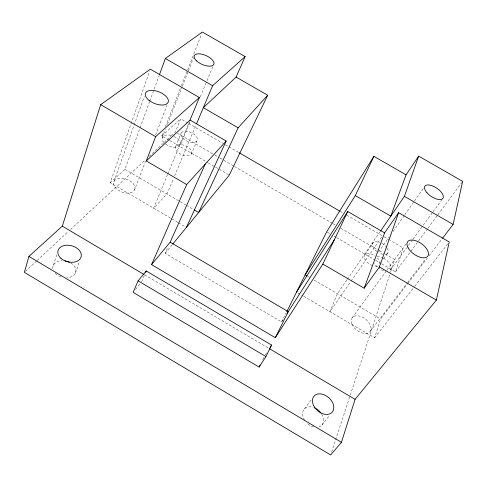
<?xml version="1.0" encoding="UTF-8"?>
<svg xmlns="http://www.w3.org/2000/svg" width="487" height="487" viewBox="0 0 487 487"><rect width="100%" height="100%" fill="white"/><g stroke="black" fill="none" stroke-linecap="round" stroke-linejoin="round"><path stroke-width="0.37" stroke-dasharray="2.44 1.83" d="M303.748 296.291L374.6 337.875L380.591 319.009L407.382 284.073M381.765 263.893L395.547 271.916L403.175 247.889L390.05 240.274M53.406 265.208L57.04 253.855M331.598 452.064L350.025 395.821M350.263 395.103L390.428 272.525M390.665 271.807L394.683 259.547L384.827 253.824M75.43 273.091L79.588 261.215M177.889 222.425L110.22 182.71L149.588 71.339M113.94 181.548L144.31 96.529M110.22 182.71L124.958 169.348L149.558 101.832M149.819 101.119L159.139 75.534M134.662 189.644A11.128 6.794 19.6 0 0 121.379 178.266A11.128 6.794 19.6 0 0 116.764 189.102A11.128 6.794 19.6 0 0 134.662 189.644L145.546 161.246M155.621 134.978L167.047 105.162M169.032 140.11L161.824 135.916L163.48 131.679M165.41 126.73L180.3 88.579M181.401 85.749L201.813 33.469M162.165 137.833L165.477 129.378M167.412 124.441L182.035 87.082M182.308 86.382L188.104 71.577M188.378 70.871L193.619 57.478M187.897 123.01L180.677 118.822L175.338 132.08L171.436 135.703M175.777 146.313L181.261 132.914M167.522 174.632L153.661 208.205L166.98 193.948L173.427 178.644M167.814 173.932L189.48 121.476M180.628 144.481L189.912 122.036M200.358 96.785L206.744 81.353M207.03 80.653L212.837 66.622M174.602 175.862L195.993 125.08M191.3 154.008A8.693 4.833 23.1 0 0 181.895 144.736A8.693 4.833 23.1 0 0 177.341 151.859A8.693 4.833 23.1 0 0 191.3 154.008L196.998 140.743A8.821 4.76 23.3 0 0 187.416 131.435A8.821 4.76 23.3 0 0 182.893 138.43A8.821 4.76 23.3 0 0 196.998 140.743M141.583 281.736L145.102 273.67M283.178 319.527L281.62 321.956L165.16 253.313L168.106 246.763M262.803 359.625L264.155 356.922M281.62 321.956L286.033 313.123M265.226 354.95L266.821 352.485M346.872 279.958L337.394 293.722L329.906 311.643L350.579 281.876M347.298 279.331L380.024 231.782M365.098 254.464L373.34 242.502M351.011 281.255L382.453 235.976M378.655 251.956L389.143 237.047M393.076 231.453L404.435 215.303M404.867 214.682L414.041 201.63M414.48 201.009L424.53 186.722M383.64 258.737L387.463 253.392M352.101 317.883L386.556 270.608M387.007 269.993L407.144 242.362M390.574 269.719L406.682 247.743M408.471 245.302L412.501 239.805M412.946 239.196L422.789 225.767M423.24 225.152L432.639 212.332M433.083 211.723L442.032 199.512M395.547 271.916L418.065 241.528M418.516 240.919L427.525 228.762M427.976 228.16L437.429 215.394M437.88 214.785L462.2 181.968M304.454 408.843L311.607 399.383M370.327 331.215L407.205 283.05M407.662 282.448L425.644 258.968M407.844 283.471L427.251 258.171M429.096 255.76L442.032 238.892M374.6 337.875L414.254 286.916M414.717 286.319L448.777 242.556M321.834 425.096L329.76 415.198M135.532 289.436L140.335 283.58M165.16 253.313L172.24 244.681M25.464 271.338L36.604 260.983M37.164 260.466L68.363 231.477M70.591 229.407L145.248 160.034M149.15 156.412L163.638 142.953M164.192 142.435L170.876 136.22M161.824 135.916L180.677 118.822M188.554 123.394L222.681 143.19M225.304 144.712L238.435 152.328M340.169 211.34L343.451 213.245M346.732 215.144L383.488 236.469M384.146 236.846L389.393 239.896M177.305 133.225L214.079 154.598M214.737 154.976L219.339 157.648M219.99 158.032L223.277 159.937M223.935 160.32L233.784 166.049M234.442 166.426L332.292 223.29M332.95 223.673L335.573 225.201M340.827 228.251L378.916 250.385M379.574 250.768L384.17 253.441M169.683 140.487L207.663 162.585M208.314 162.968L214.864 166.779M215.522 167.157L229.267 175.162M327.307 232.208L329.93 233.73M333.869 236.025L335.835 237.169M336.493 237.553L375.209 260.076M375.861 260.46L381.114 263.516M124.958 169.348L185.724 204.924M186.369 205.301L193.479 209.465M307.735 276.354L310.316 277.864M314.182 280.128L380.591 319.009M178.54 222.809L185.742 227.039M297.861 292.839L303.091 295.907M144.651 274.863L268.818 348.308M321.804 414.279A11.901 8.614 42.8 0 1 317.725 427.209M313.713 426.977A11.901 8.614 42.8 0 1 307.12 423.276M304.631 420.293A11.901 8.614 42.8 0 1 303.711 409.762A11.901 8.614 42.8 0 1 313.19 407.333M70.676 262.937A11.755 8.309 14 0 1 75.771 272.13A11.755 8.309 14 0 1 66.877 277.779M60.82 276.841A11.755 8.309 14 0 1 54.38 272.294M52.864 268.787A11.755 8.309 14 0 1 62.068 260.703M377.833 266.018A8.821 4.943 34.7 0 1 374.454 266.231M372.439 265.677A8.821 4.943 34.7 0 1 364.325 255.827A8.821 4.943 34.7 0 1 374.887 255.888M377.163 257.842A8.821 4.943 34.7 0 1 379.629 264.149M387.244 248.2A8.949 4.87 34.5 0 1 384.785 254.433M382.928 254.299A8.949 4.87 34.5 0 1 378.825 252.753M376.859 251.444A8.949 4.87 34.5 0 1 372.652 243.61A8.949 4.87 34.5 0 1 379.872 242.246M381.905 243.208A8.949 4.87 34.5 0 1 386.885 247.639M173.889 136.403A9.831 5.412 22.4 0 1 179.697 146.07A9.831 5.412 22.4 0 1 165.623 144.128M163.906 142.575A9.831 5.412 22.4 0 1 163.376 136.104A9.831 5.412 22.4 0 1 172.708 135.928M383.695 270.802A9.983 5.552 35.2 0 1 379.142 268.495M377.127 266.827A9.983 5.552 35.2 0 1 374.32 263.035M377.017 256.728A9.983 5.552 35.2 0 1 382.849 257.867M383.415 258.14A9.983 5.552 35.2 0 1 389.478 270.711M352.004 324.129A11.298 7.007 37.7 0 0 369.024 332.524A11.298 7.007 37.7 0 0 362.468 317.207A11.298 7.007 37.7 0 0 352.004 324.129"/><path stroke-width="0.73" d="M190.058 120.076L226.163 141.011L186.685 184.53L146.301 160.941L190.058 120.076L199.366 97.534L150.343 69.197L100.675 104.668L62.312 226.151L28.934 256.418L24.35 272.373L330.655 454.949L341.43 442.306L355.078 399.34L436.376 300.102L449.239 241.954L398.622 212.697L384.608 232.877L364.166 288.194L322.851 264.064L347.755 211.51L384.608 232.877M442.494 238.289L453.117 224.44L462.65 181.359L418.662 156.126L406.055 174.833L390.793 216.137L355.297 195.604L373.906 156.339L406.055 174.833M364.166 288.194L379.41 266.937L398.622 212.697M380.457 231.155L404.411 196.346L418.662 156.126M159.401 74.828L165.355 58.483L202.361 32.051L245.144 56.595L236.11 77.068L203.322 107.688L238.131 127.825L267.692 95.239L236.11 77.068M146.301 160.941L155.627 136.658L199.366 97.534M196.584 123.692L212.582 85.718L245.144 56.595M138.089 280.847L133.128 292.364L259.084 367.07L265.92 356.545L271.612 345.088L146.27 270.985L138.089 280.847L265.92 356.545M145.686 272.324L146.27 270.985M322.851 264.064L275.283 337.704L151.548 264.624L186.685 184.53M151.548 264.624L170.164 242.173L205.228 164.095M186.399 227.423L226.163 141.011M238.131 127.825L198.647 212.49L194.124 209.842M267.692 95.239L229.267 175.162L172.715 244.109M275.283 337.704L288.225 311.65L170.164 242.173M259.084 367.07L260.095 365.037M286.709 311.765L326.649 231.824L373.906 156.339M355.297 195.604L305.154 274.845L307.09 275.977M296.553 292.066L347.755 211.51M287.062 313.47L334.551 239.367M270.017 347.554L271.612 345.088M165.355 58.483L212.582 85.718M404.411 196.346L453.117 224.44M239.093 152.711L339.512 210.956M100.675 104.668L155.627 136.658M379.41 266.937L436.376 300.102M62.312 226.151L144 274.473M269.469 348.698L355.078 399.34M28.934 256.418L341.43 442.306M65.051 260.91A11.755 8.309 14 0 1 69.373 262.25M314.541 407.838A11.901 8.614 42.8 0 1 320.976 413.025M60.96 258.341A11.974 8.261 14.8 0 0 80.812 257.72A11.974 8.261 14.8 0 0 66.908 245.211A11.974 8.261 14.8 0 0 60.96 258.341M313.622 405.549A12.12 8.571 42 0 0 332.091 412.288A12.12 8.571 42 0 0 323.636 394.586A12.12 8.571 42 0 0 313.622 405.549M426.989 192.791A10.854 4.98 33.8 0 0 442.927 198.294A10.854 4.98 33.8 0 0 431.823 185.65A10.854 4.98 33.8 0 0 426.989 192.791M408.094 247.816A12.418 6.428 35.5 0 0 426.715 257.142A12.418 6.428 35.5 0 0 418.357 241.826A12.418 6.428 35.5 0 0 408.094 247.816M196.407 60.735A10.677 4.846 23.8 0 0 213.422 64.941A10.677 4.846 23.8 0 0 202.391 54.319A10.677 4.846 23.8 0 0 196.407 60.735M149.028 100.346A12.218 6.209 21.7 0 0 168.137 102.325A12.218 6.209 21.7 0 0 153.314 90.472A12.218 6.209 21.7 0 0 149.028 100.346"/></g></svg>
